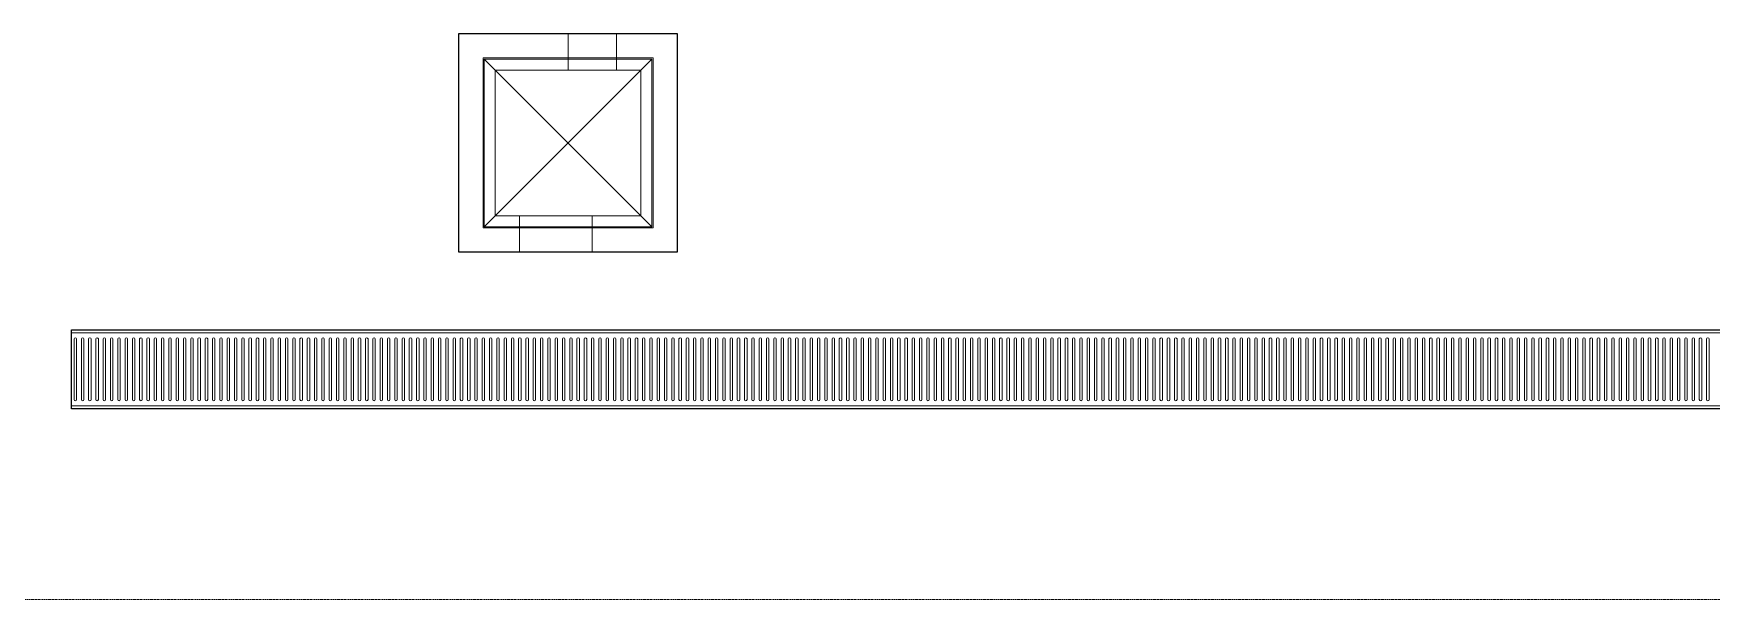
# Model space of a CAD drawing. Header units: millimetres. Extents: x -677815 to 476396, y -125373 to 39000.
# Drawn here: x 155252 to 162160, y 4000 to 6330 of the extents above; entities that cross this region are included whole.
import ezdxf

# ---------------------------------------------------------------- set-up
doc = ezdxf.new("R2010")
doc.units = ezdxf.units.MM
doc.linetypes.add('Xref building Toll$0$_SBA Dash - Loose', pattern=[5, 3, -2])
for name, color, linetype, lineweight in [('AM_BOR', 4, 'Continuous', 25), ('Xref building Toll$0$A-DETL', 90, 'Continuous', 9), ('Xref building Toll$0$A-FLOR', 192, 'Continuous', 25), ('Xref building Toll$0$A-GENM', 13, 'Continuous', 9), ('Xref building Toll$0$P-SANR-FIXT', 6, 'Continuous', 9), ('Xref building Toll$0$P-SANR-FIXT-HDLN', 131, 'Continuous', 9)]:
    doc.layers.add(name, color=color, linetype=linetype, lineweight=lineweight)

# ---------------------------------------------------------------- blocks, each defined once
blk = doc.blocks.new('Xref building Toll$0$Trench_Drain_5744 - 300mm Wide-1179198-MASTER GROUND FLOOR')
at = {"layer": 'Xref building Toll$0$A-GENM'}
for p, q in [((-15575, 162.7), (-15575, -162.7)), ((-15575, 162.7), (15575, 162.7)), ((-15575, 150), (15575, 150)), ((-15565, -125), (-15565, 125)), ((-15555, 125), (-15555, -125)), ((-15535, -125), (-15535, 125)), ((-15525, 125), (-15525, -125)), ((-15505, -125), (-15505, 125)), ((-15495, 125), (-15495, -125)), ((-15475, -125), (-15475, 125)), ((-15465, 125), (-15465, -125)), ((-15445, -125), (-15445, 125)), ((-15435, 125), (-15435, -125)), ((-15415, -125), (-15415, 125)), ((-15405, 125), (-15405, -125)), ((-15384.9, -125), (-15384.9, 125)), ((-15374.9, 125), (-15374.9, -125)), ((-15354.9, -125), (-15354.9, 125)), ((-15344.9, 125), (-15344.9, -125)), ((-15324.9, -125), (-15324.9, 125)), ((-15314.9, 125), (-15314.9, -125)), ((-15294.9, -125), (-15294.9, 125)), ((-15284.9, 125), (-15284.9, -125)), ((-15264.9, -125), (-15264.9, 125)), ((-15254.9, 125), (-15254.9, -125)), ((-15234.9, -125), (-15234.9, 125)), ((-15224.9, 125), (-15224.9, -125)), ((-15204.9, -125), (-15204.9, 125)), ((-15194.9, 125), (-15194.9, -125)), ((-15174.9, -125), (-15174.9, 125)), ((-15164.9, 125), (-15164.9, -125)), ((-15144.9, -125), (-15144.9, 125)), ((-15134.9, 125), (-15134.9, -125)), ((-15114.9, -125), (-15114.9, 125)), ((-15104.9, 125), (-15104.9, -125)), ((-15084.8, -125), (-15084.8, 125)), ((-15074.8, 125), (-15074.8, -125)), ((-15054.8, -125), (-15054.8, 125)), ((-15044.8, 125), (-15044.8, -125)), ((-15024.8, -125), (-15024.8, 125)), ((-15014.8, 125), (-15014.8, -125)), ((-14994.8, -125), (-14994.8, 125)), ((-14984.8, 125), (-14984.8, -125)), ((-14964.8, -125), (-14964.8, 125)), ((-14954.8, 125), (-14954.8, -125)), ((-14934.8, -125), (-14934.8, 125)), ((-14924.8, 125), (-14924.8, -125)), ((-14904.8, -125), (-14904.8, 125)), ((-14894.8, 125), (-14894.8, -125)), ((-14874.8, -125), (-14874.8, 125)), ((-14864.8, 125), (-14864.8, -125)), ((-14844.8, -125), (-14844.8, 125)), ((-14834.8, 125), (-14834.8, -125)), ((-14814.8, -125), (-14814.8, 125)), ((-14804.8, 125), (-14804.8, -125)), ((-14784.7, -125), (-14784.7, 125)), ((-14774.7, 125), (-14774.7, -125)), ((-14754.7, -125), (-14754.7, 125)), ((-14744.7, 125), (-14744.7, -125)), ((-14724.7, -125), (-14724.7, 125)), ((-14714.7, 125), (-14714.7, -125)), ((-14694.7, -125), (-14694.7, 125)), ((-14684.7, 125), (-14684.7, -125)), ((-14664.7, -125), (-14664.7, 125)), ((-14654.7, 125), (-14654.7, -125)), ((-14634.7, -125), (-14634.7, 125)), ((-14624.7, 125), (-14624.7, -125)), ((-14604.7, -125), (-14604.7, 125)), ((-14594.7, 125), (-14594.7, -125)), ((-14574.7, -125), (-14574.7, 125)), ((-14564.7, 125), (-14564.7, -125)), ((-14544.7, -125), (-14544.7, 125)), ((-14534.7, 125), (-14534.7, -125)), ((-14514.7, -125), (-14514.7, 125)), ((-14504.7, 125), (-14504.7, -125)), ((-14484.7, -125), (-14484.7, 125)), ((-14474.7, 125), (-14474.7, -125)), ((-14454.6, -125), (-14454.6, 125)), ((-14444.6, 125), (-14444.6, -125)), ((-14424.6, -125), (-14424.6, 125)), ((-14414.6, 125), (-14414.6, -125)), ((-14394.6, -125), (-14394.6, 125)), ((-14384.6, 125), (-14384.6, -125)), ((-14364.6, -125), (-14364.6, 125)), ((-14354.6, 125), (-14354.6, -125)), ((-14334.6, -125), (-14334.6, 125)), ((-14324.6, 125), (-14324.6, -125)), ((-14304.6, -125), (-14304.6, 125)), ((-14294.6, 125), (-14294.6, -125)), ((-14274.6, -125), (-14274.6, 125)), ((-14264.6, 125), (-14264.6, -125)), ((-14244.6, -125), (-14244.6, 125)), ((-14234.6, 125), (-14234.6, -125)), ((-14214.6, -125), (-14214.6, 125)), ((-14204.6, 125), (-14204.6, -125)), ((-14184.6, -125), (-14184.6, 125)), ((-14174.6, 125), (-14174.6, -125)), ((-14154.5, -125), (-14154.5, 125)), ((-14144.5, 125), (-14144.5, -125)), ((-14124.5, -125), (-14124.5, 125)), ((-14114.5, 125), (-14114.5, -125)), ((-14094.5, -125), (-14094.5, 125)), ((-14084.5, 125), (-14084.5, -125)), ((-14064.5, -125), (-14064.5, 125)), ((-14054.5, 125), (-14054.5, -125)), ((-14034.5, -125), (-14034.5, 125)), ((-14024.5, 125), (-14024.5, -125)), ((-14004.5, -125), (-14004.5, 125)), ((-13994.5, 125), (-13994.5, -125)), ((-13974.5, -125), (-13974.5, 125)), ((-13964.5, 125), (-13964.5, -125)), ((-13944.5, -125), (-13944.5, 125)), ((-13934.5, 125), (-13934.5, -125)), ((-13914.5, -125), (-13914.5, 125)), ((-13904.5, 125), (-13904.5, -125)), ((-13884.5, -125), (-13884.5, 125)), ((-13874.5, 125), (-13874.5, -125)), ((-13854.5, -125), (-13854.5, 125)), ((-13844.5, 125), (-13844.5, -125)), ((-13824.4, -125), (-13824.4, 125)), ((-13814.4, 125), (-13814.4, -125)), ((-13794.4, -125), (-13794.4, 125)), ((-13784.4, 125), (-13784.4, -125)), ((-13764.4, -125), (-13764.4, 125)), ((-13754.4, 125), (-13754.4, -125)), ((-13734.4, -125), (-13734.4, 125)), ((-13724.4, 125), (-13724.4, -125)), ((-13704.4, -125), (-13704.4, 125)), ((-13694.4, 125), (-13694.4, -125)), ((-13674.4, -125), (-13674.4, 125)), ((-13664.4, 125), (-13664.4, -125)), ((-13644.4, -125), (-13644.4, 125)), ((-13634.4, 125), (-13634.4, -125)), ((-13614.4, -125), (-13614.4, 125)), ((-13604.4, 125), (-13604.4, -125)), ((-13584.4, -125), (-13584.4, 125)), ((-13574.4, 125), (-13574.4, -125)), ((-13554.4, -125), (-13554.4, 125)), ((-13544.4, 125), (-13544.4, -125)), ((-13524.3, -125), (-13524.3, 125)), ((-13514.3, 125), (-13514.3, -125)), ((-13494.3, -125), (-13494.3, 125)), ((-13484.3, 125), (-13484.3, -125)), ((-13464.3, -125), (-13464.3, 125)), ((-13454.3, 125), (-13454.3, -125)), ((-13434.3, -125), (-13434.3, 125)), ((-13424.3, 125), (-13424.3, -125)), ((-13404.3, -125), (-13404.3, 125)), ((-13394.3, 125), (-13394.3, -125)), ((-13374.3, -125), (-13374.3, 125)), ((-13364.3, 125), (-13364.3, -125)), ((-13344.3, -125), (-13344.3, 125)), ((-13334.3, 125), (-13334.3, -125)), ((-13314.3, -125), (-13314.3, 125)), ((-13304.3, 125), (-13304.3, -125)), ((-13284.3, -125), (-13284.3, 125)), ((-13274.3, 125), (-13274.3, -125)), ((-13254.3, -125), (-13254.3, 125)), ((-13244.3, 125), (-13244.3, -125)), ((-13224.2, -125), (-13224.2, 125)), ((-13214.2, 125), (-13214.2, -125)), ((-13194.2, -125), (-13194.2, 125)), ((-13184.2, 125), (-13184.2, -125)), ((-13164.2, -125), (-13164.2, 125)), ((-13154.2, 125), (-13154.2, -125)), ((-13134.2, -125), (-13134.2, 125)), ((-13124.2, 125), (-13124.2, -125)), ((-13104.2, -125), (-13104.2, 125)), ((-13094.2, 125), (-13094.2, -125)), ((-13074.2, -125), (-13074.2, 125)), ((-13064.2, 125), (-13064.2, -125)), ((-13044.2, -125), (-13044.2, 125)), ((-13034.2, 125), (-13034.2, -125)), ((-13014.2, -125), (-13014.2, 125)), ((-13004.2, 125), (-13004.2, -125)), ((-12984.2, -125), (-12984.2, 125)), ((-12974.2, 125), (-12974.2, -125)), ((-12954.2, -125), (-12954.2, 125)), ((-12944.2, 125), (-12944.2, -125)), ((-12924.2, -125), (-12924.2, 125)), ((-12914.2, 125), (-12914.2, -125)), ((-12894.1, -125), (-12894.1, 125)), ((-12884.1, 125), (-12884.1, -125)), ((-12864.1, -125), (-12864.1, 125)), ((-12854.1, 125), (-12854.1, -125)), ((-12834.1, -125), (-12834.1, 125)), ((-12824.1, 125), (-12824.1, -125)), ((-12804.1, -125), (-12804.1, 125)), ((-12794.1, 125), (-12794.1, -125)), ((-12774.1, -125), (-12774.1, 125)), ((-12764.1, 125), (-12764.1, -125)), ((-12744.1, -125), (-12744.1, 125)), ((-12734.1, 125), (-12734.1, -125)), ((-12714.1, -125), (-12714.1, 125)), ((-12704.1, 125), (-12704.1, -125)), ((-12684.1, -125), (-12684.1, 125)), ((-12674.1, 125), (-12674.1, -125)), ((-12654.1, -125), (-12654.1, 125)), ((-12644.1, 125), (-12644.1, -125)), ((-12624.1, -125), (-12624.1, 125)), ((-12614.1, 125), (-12614.1, -125)), ((-12594, -125), (-12594, 125)), ((-12584, 125), (-12584, -125)), ((-12564, -125), (-12564, 125)), ((-12554, 125), (-12554, -125)), ((-12534, -125), (-12534, 125)), ((-12524, 125), (-12524, -125)), ((-12504, -125), (-12504, 125)), ((-12494, 125), (-12494, -125)), ((-12474, -125), (-12474, 125)), ((-12464, 125), (-12464, -125)), ((-12444, -125), (-12444, 125)), ((-12434, 125), (-12434, -125)), ((-12414, -125), (-12414, 125)), ((-12404, 125), (-12404, -125)), ((-12384, -125), (-12384, 125)), ((-12374, 125), (-12374, -125)), ((-12354, -125), (-12354, 125)), ((-12344, 125), (-12344, -125)), ((-12324, -125), (-12324, 125)), ((-12314, 125), (-12314, -125)), ((-12293.9, -125), (-12293.9, 125)), ((-12283.9, 125), (-12283.9, -125)), ((-12263.9, -125), (-12263.9, 125)), ((-12253.9, 125), (-12253.9, -125)), ((-12233.9, -125), (-12233.9, 125)), ((-12223.9, 125), (-12223.9, -125)), ((-12203.9, -125), (-12203.9, 125)), ((-12193.9, 125), (-12193.9, -125)), ((-12173.9, -125), (-12173.9, 125)), ((-12163.9, 125), (-12163.9, -125)), ((-12143.9, -125), (-12143.9, 125)), ((-12133.9, 125), (-12133.9, -125)), ((-12113.9, -125), (-12113.9, 125)), ((-12103.9, 125), (-12103.9, -125)), ((-12083.9, -125), (-12083.9, 125)), ((-12073.9, 125), (-12073.9, -125)), ((-12053.9, -125), (-12053.9, 125)), ((-12043.9, 125), (-12043.9, -125)), ((-12023.9, -125), (-12023.9, 125)), ((-12013.9, 125), (-12013.9, -125)), ((-11993.9, -125), (-11993.9, 125)), ((-11983.9, 125), (-11983.9, -125)), ((-11963.8, -125), (-11963.8, 125)), ((-11953.8, 125), (-11953.8, -125)), ((-11933.8, -125), (-11933.8, 125)), ((-11923.8, 125), (-11923.8, -125)), ((-11903.8, -125), (-11903.8, 125)), ((-11893.8, 125), (-11893.8, -125)), ((-11873.8, -125), (-11873.8, 125)), ((-11863.8, 125), (-11863.8, -125)), ((-11843.8, -125), (-11843.8, 125)), ((-11833.8, 125), (-11833.8, -125)), ((-11813.8, -125), (-11813.8, 125)), ((-11803.8, 125), (-11803.8, -125)), ((-11783.8, -125), (-11783.8, 125)), ((-11773.8, 125), (-11773.8, -125)), ((-11753.8, -125), (-11753.8, 125)), ((-11743.8, 125), (-11743.8, -125)), ((-11723.8, -125), (-11723.8, 125)), ((-11713.8, 125), (-11713.8, -125)), ((-11693.8, -125), (-11693.8, 125)), ((-11683.8, 125), (-11683.8, -125)), ((-11663.7, -125), (-11663.7, 125)), ((-11653.7, 125), (-11653.7, -125)), ((-11633.7, -125), (-11633.7, 125)), ((-11623.7, 125), (-11623.7, -125)), ((-11603.7, -125), (-11603.7, 125)), ((-11593.7, 125), (-11593.7, -125)), ((-11573.7, -125), (-11573.7, 125)), ((-11563.7, 125), (-11563.7, -125)), ((-11543.7, -125), (-11543.7, 125)), ((-11533.7, 125), (-11533.7, -125)), ((-11513.7, -125), (-11513.7, 125)), ((-11503.7, 125), (-11503.7, -125)), ((-11483.7, -125), (-11483.7, 125)), ((-11473.7, 125), (-11473.7, -125)), ((-11453.7, -125), (-11453.7, 125)), ((-11443.7, 125), (-11443.7, -125)), ((-11423.7, -125), (-11423.7, 125)), ((-11413.7, 125), (-11413.7, -125)), ((-11393.7, -125), (-11393.7, 125)), ((-11383.7, 125), (-11383.7, -125)), ((-11363.6, -125), (-11363.6, 125)), ((-11353.6, 125), (-11353.6, -125)), ((-11333.6, -125), (-11333.6, 125)), ((-11323.6, 125), (-11323.6, -125)), ((-11303.6, -125), (-11303.6, 125)), ((-11293.6, 125), (-11293.6, -125)), ((-11273.6, -125), (-11273.6, 125)), ((-11263.6, 125), (-11263.6, -125)), ((-11243.6, -125), (-11243.6, 125)), ((-11233.6, 125), (-11233.6, -125)), ((-11213.6, -125), (-11213.6, 125)), ((-11203.6, 125), (-11203.6, -125)), ((-11183.6, -125), (-11183.6, 125)), ((-11173.6, 125), (-11173.6, -125)), ((-11153.6, -125), (-11153.6, 125)), ((-11143.6, 125), (-11143.6, -125)), ((-11123.6, -125), (-11123.6, 125)), ((-11113.6, 125), (-11113.6, -125)), ((-11093.6, -125), (-11093.6, 125)), ((-11083.6, 125), (-11083.6, -125)), ((-11063.6, -125), (-11063.6, 125)), ((-11053.6, 125), (-11053.6, -125)), ((-11033.5, -125), (-11033.5, 125)), ((-11023.5, 125), (-11023.5, -125)), ((-11003.5, -125), (-11003.5, 125)), ((-10993.5, 125), (-10993.5, -125)), ((-10973.5, -125), (-10973.5, 125)), ((-10963.5, 125), (-10963.5, -125)), ((-10943.5, -125), (-10943.5, 125)), ((-10933.5, 125), (-10933.5, -125)), ((-10913.5, -125), (-10913.5, 125)), ((-10903.5, 125), (-10903.5, -125)), ((-10883.5, -125), (-10883.5, 125)), ((-10873.5, 125), (-10873.5, -125)), ((-10853.5, -125), (-10853.5, 125)), ((-10843.5, 125), (-10843.5, -125)), ((-10823.5, -125), (-10823.5, 125)), ((-10813.5, 125), (-10813.5, -125)), ((-10793.5, -125), (-10793.5, 125)), ((-10783.5, 125), (-10783.5, -125)), ((-10763.5, -125), (-10763.5, 125)), ((-10753.5, 125), (-10753.5, -125)), ((-10733.4, -125), (-10733.4, 125)), ((-10723.4, 125), (-10723.4, -125)), ((-10703.4, -125), (-10703.4, 125)), ((-10693.4, 125), (-10693.4, -125)), ((-10673.4, -125), (-10673.4, 125)), ((-10663.4, 125), (-10663.4, -125)), ((-10643.4, -125), (-10643.4, 125)), ((-10633.4, 125), (-10633.4, -125)), ((-10613.4, -125), (-10613.4, 125)), ((-10603.4, 125), (-10603.4, -125)), ((-10583.4, -125), (-10583.4, 125)), ((-10573.4, 125), (-10573.4, -125)), ((-10553.4, -125), (-10553.4, 125)), ((-10543.4, 125), (-10543.4, -125)), ((-10523.4, -125), (-10523.4, 125)), ((-10513.4, 125), (-10513.4, -125)), ((-10493.4, -125), (-10493.4, 125)), ((-10483.4, 125), (-10483.4, -125)), ((-10463.4, -125), (-10463.4, 125)), ((-10453.4, 125), (-10453.4, -125)), ((-10433.4, -125), (-10433.4, 125)), ((-10423.4, 125), (-10423.4, -125)), ((-10403.3, -125), (-10403.3, 125)), ((-10393.3, 125), (-10393.3, -125)), ((-10373.3, -125), (-10373.3, 125)), ((-10363.3, 125), (-10363.3, -125)), ((-10343.3, -125), (-10343.3, 125)), ((-10333.3, 125), (-10333.3, -125)), ((-10313.3, -125), (-10313.3, 125)), ((-10303.3, 125), (-10303.3, -125)), ((-10283.3, -125), (-10283.3, 125)), ((-10273.3, 125), (-10273.3, -125)), ((-10253.3, -125), (-10253.3, 125)), ((-10243.3, 125), (-10243.3, -125)), ((-10223.3, -125), (-10223.3, 125)), ((-10213.3, 125), (-10213.3, -125)), ((-10193.3, -125), (-10193.3, 125)), ((-10183.3, 125), (-10183.3, -125)), ((-10163.3, -125), (-10163.3, 125)), ((-10153.3, 125), (-10153.3, -125)), ((-10133.3, -125), (-10133.3, 125)), ((-10123.3, 125), (-10123.3, -125)), ((-10103.2, -125), (-10103.2, 125)), ((-10093.2, 125), (-10093.2, -125)), ((-10073.2, -125), (-10073.2, 125)), ((-10063.2, 125), (-10063.2, -125)), ((-10043.2, -125), (-10043.2, 125)), ((-10033.2, 125), (-10033.2, -125)), ((-10013.2, -125), (-10013.2, 125)), ((-10003.2, 125), (-10003.2, -125)), ((-9983.2, -125), (-9983.2, 125)), ((-9973.2, 125), (-9973.2, -125)), ((-9953.2, -125), (-9953.2, 125)), ((-9943.2, 125), (-9943.2, -125)), ((-9923.2, -125), (-9923.2, 125)), ((-9913.2, 125), (-9913.2, -125)), ((-9893.2, -125), (-9893.2, 125)), ((-9883.2, 125), (-9883.2, -125)), ((-9863.2, -125), (-9863.2, 125)), ((-9853.2, 125), (-9853.2, -125)), ((-9833.2, -125), (-9833.2, 125)), ((-9823.2, 125), (-9823.2, -125)), ((-9803.1, -125), (-9803.1, 125)), ((-9793.1, 125), (-9793.1, -125)), ((-9773.1, -125), (-9773.1, 125)), ((-9763.1, 125), (-9763.1, -125)), ((-9743.1, -125), (-9743.1, 125)), ((-9733.1, 125), (-9733.1, -125)), ((-9713.1, -125), (-9713.1, 125)), ((-9703.1, 125), (-9703.1, -125)), ((-9683.1, -125), (-9683.1, 125)), ((-9673.1, 125), (-9673.1, -125)), ((-9653.1, -125), (-9653.1, 125)), ((-9643.1, 125), (-9643.1, -125)), ((-9623.1, -125), (-9623.1, 125)), ((-9613.1, 125), (-9613.1, -125)), ((-9593.1, -125), (-9593.1, 125)), ((-9583.1, 125), (-9583.1, -125)), ((-9563.1, -125), (-9563.1, 125)), ((-9553.1, 125), (-9553.1, -125)), ((-9533.1, -125), (-9533.1, 125)), ((-9523.1, 125), (-9523.1, -125)), ((-9503.1, -125), (-9503.1, 125)), ((-9493.1, 125), (-9493.1, -125)), ((-9473, -125), (-9473, 125)), ((-9463, 125), (-9463, -125)), ((-9443, -125), (-9443, 125)), ((-9433, 125), (-9433, -125)), ((-9413, -125), (-9413, 125)), ((-9403, 125), (-9403, -125)), ((-9383, -125), (-9383, 125)), ((-9373, 125), (-9373, -125)), ((-9353, -125), (-9353, 125)), ((-9343, 125), (-9343, -125)), ((-9323, -125), (-9323, 125)), ((-9313, 125), (-9313, -125)), ((-9293, -125), (-9293, 125)), ((-9283, 125), (-9283, -125)), ((-9263, -125), (-9263, 125)), ((-9253, 125), (-9253, -125)), ((-9233, -125), (-9233, 125)), ((-9223, 125), (-9223, -125)), ((-9203, -125), (-9203, 125)), ((-9193, 125), (-9193, -125)), ((-9172.9, -125), (-9172.9, 125)), ((-9162.9, 125), (-9162.9, -125)), ((-9142.9, -125), (-9142.9, 125)), ((-9132.9, 125), (-9132.9, -125)), ((-9112.9, -125), (-9112.9, 125)), ((-9102.9, 125), (-9102.9, -125)), ((-9082.9, -125), (-9082.9, 125)), ((-9072.9, 125), (-9072.9, -125)), ((-9052.9, -125), (-9052.9, 125)), ((-9042.9, 125), (-9042.9, -125)), ((-9022.9, -125), (-9022.9, 125)), ((-9012.9, 125), (-9012.9, -125)), ((-8992.9, -125), (-8992.9, 125)), ((-8982.9, 125), (-8982.9, -125)), ((-8962.9, -125), (-8962.9, 125)), ((-8952.9, 125), (-8952.9, -125)), ((-8932.9, -125), (-8932.9, 125)), ((-8922.9, 125), (-8922.9, -125)), ((-8902.9, -125), (-8902.9, 125)), ((-8892.9, 125), (-8892.9, -125)), ((-8872.8, -125), (-8872.8, 125)), ((-8862.8, 125), (-8862.8, -125)), ((-8842.8, -125), (-8842.8, 125)), ((-8832.8, 125), (-8832.8, -125)), ((-15575, -150), (15575, -150)), ((-15575, -162.7), (15575, -162.7))]:
    blk.add_line(p, q, dxfattribs=at)
for centre, start, end in [((-15560, 125), 0, 180), ((-15530, 125), 0, 180), ((-15500, 125), 0, 180), ((-15470, 125), 0, 180), ((-15440, 125), 0, 180), ((-15410, 125), 0, 180), ((-15379.9, 125), 0, 180), ((-15349.9, 125), 0, 180), ((-15319.9, 125), 0, 180), ((-15289.9, 125), 0, 180), ((-15259.9, 125), 0, 180), ((-15229.9, 125), 0, 180), ((-15199.9, 125), 0, 180), ((-15169.9, 125), 0, 180), ((-15139.9, 125), 0, 180), ((-15109.9, 125), 0, 180), ((-15079.8, 125), 0, 180), ((-15049.8, 125), 0, 180), ((-15019.8, 125), 0, 180), ((-14989.8, 125), 0, 180), ((-14959.8, 125), 0, 180), ((-14929.8, 125), 0, 180), ((-14899.8, 125), 0, 180), ((-14869.8, 125), 0, 180), ((-14839.8, 125), 0, 180), ((-14809.8, 125), 0, 180), ((-14779.7, 125), 0, 180), ((-14749.7, 125), 0, 180), ((-14719.7, 125), 0, 180), ((-14689.7, 125), 0, 180), ((-14659.7, 125), 0, 180), ((-14629.7, 125), 0, 180), ((-14599.7, 125), 0, 180), ((-14569.7, 125), 0, 180), ((-14539.7, 125), 0, 180), ((-14509.7, 125), 0, 180), ((-14479.7, 125), 0, 180), ((-14449.6, 125), 0, 180), ((-14419.6, 125), 0, 180), ((-14389.6, 125), 0, 180), ((-14359.6, 125), 0, 180), ((-14329.6, 125), 0, 180), ((-14299.6, 125), 0, 180), ((-14269.6, 125), 0, 180), ((-14239.6, 125), 0, 180), ((-14209.6, 125), 0, 180), ((-14179.6, 125), 0, 180), ((-14149.5, 125), 0, 180), ((-14119.5, 125), 0, 180), ((-14089.5, 125), 0, 180), ((-14059.5, 125), 0, 180), ((-14029.5, 125), 0, 180), ((-13999.5, 125), 0, 180), ((-13969.5, 125), 0, 180), ((-13939.5, 125), 0, 180), ((-13909.5, 125), 0, 180), ((-13879.5, 125), 0, 180), ((-13849.5, 125), 0, 180), ((-13819.4, 125), 0, 180), ((-13789.4, 125), 0, 180), ((-13759.4, 125), 0, 180), ((-13729.4, 125), 0, 180), ((-13699.4, 125), 0, 180), ((-13669.4, 125), 0, 180), ((-13639.4, 125), 0, 180), ((-13609.4, 125), 0, 180), ((-13579.4, 125), 0, 180), ((-13549.4, 125), 0, 180), ((-13519.3, 125), 0, 180), ((-13489.3, 125), 0, 180), ((-13459.3, 125), 0, 180), ((-13429.3, 125), 0, 180), ((-13399.3, 125), 0, 180), ((-13369.3, 125), 0, 180), ((-13339.3, 125), 0, 180), ((-13309.3, 125), 0, 180), ((-13279.3, 125), 0, 180), ((-13249.3, 125), 0, 180), ((-13219.2, 125), 0, 180), ((-13189.2, 125), 0, 180), ((-13159.2, 125), 0, 180), ((-13129.2, 125), 0, 180), ((-13099.2, 125), 0, 180), ((-13069.2, 125), 0, 180), ((-13039.2, 125), 0, 180), ((-13009.2, 125), 0, 180), ((-12979.2, 125), 0, 180), ((-12949.2, 125), 0, 180), ((-12919.2, 125), 0, 180), ((-12889.1, 125), 0, 180), ((-12859.1, 125), 0, 180), ((-12829.1, 125), 0, 180), ((-12799.1, 125), 0, 180), ((-12769.1, 125), 0, 180), ((-12739.1, 125), 0, 180), ((-12709.1, 125), 0, 180), ((-12679.1, 125), 0, 180), ((-12649.1, 125), 0, 180), ((-12619.1, 125), 0, 180), ((-12589, 125), 0, 180), ((-12559, 125), 0, 180), ((-12529, 125), 0, 180), ((-12499, 125), 0, 180), ((-12469, 125), 0, 180), ((-12439, 125), 0, 180), ((-12409, 125), 0, 180), ((-12379, 125), 0, 180), ((-12349, 125), 0, 180), ((-12319, 125), 0, 180), ((-12288.9, 125), 0, 180), ((-12258.9, 125), 0, 180), ((-12228.9, 125), 0, 180), ((-12198.9, 125), 0, 180), ((-12168.9, 125), 0, 180), ((-12138.9, 125), 0, 180), ((-12108.9, 125), 0, 180), ((-12078.9, 125), 0, 180), ((-12048.9, 125), 0, 180), ((-12018.9, 125), 0, 180), ((-11988.9, 125), 0, 180), ((-11958.8, 125), 0, 180), ((-11928.8, 125), 0, 180), ((-11898.8, 125), 0, 180), ((-11868.8, 125), 0, 180), ((-11838.8, 125), 0, 180), ((-11808.8, 125), 0, 180), ((-11778.8, 125), 0, 180), ((-11748.8, 125), 0, 180), ((-11718.8, 125), 0, 180), ((-11688.8, 125), 0, 180), ((-11658.7, 125), 0, 180), ((-11628.7, 125), 0, 180), ((-11598.7, 125), 0, 180), ((-11568.7, 125), 0, 180), ((-11538.7, 125), 0, 180), ((-11508.7, 125), 0, 180), ((-11478.7, 125), 0, 180), ((-11448.7, 125), 0, 180), ((-11418.7, 125), 0, 180), ((-11388.7, 125), 0, 180), ((-11358.6, 125), 0, 180), ((-11328.6, 125), 0, 180), ((-11298.6, 125), 0, 180), ((-11268.6, 125), 0, 180), ((-11238.6, 125), 0, 180), ((-11208.6, 125), 0, 180), ((-11178.6, 125), 0, 180), ((-11148.6, 125), 0, 180), ((-11118.6, 125), 0, 180), ((-11088.6, 125), 0, 180), ((-11058.6, 125), 0, 180), ((-11028.5, 125), 0, 180), ((-10998.5, 125), 0, 180), ((-10968.5, 125), 0, 180), ((-10938.5, 125), 0, 180), ((-10908.5, 125), 0, 180), ((-10878.5, 125), 0, 180), ((-10848.5, 125), 0, 180), ((-10818.5, 125), 0, 180), ((-10788.5, 125), 0, 180), ((-10758.5, 125), 0, 180), ((-10728.4, 125), 0, 180), ((-10698.4, 125), 0, 180), ((-10668.4, 125), 0, 180), ((-10638.4, 125), 0, 180), ((-10608.4, 125), 0, 180), ((-10578.4, 125), 0, 180), ((-10548.4, 125), 0, 180), ((-10518.4, 125), 0, 180), ((-10488.4, 125), 0, 180), ((-10458.4, 125), 0, 180), ((-10428.4, 125), 0, 180), ((-10398.3, 125), 0, 180), ((-10368.3, 125), 0, 180), ((-10338.3, 125), 0, 180), ((-10308.3, 125), 0, 180), ((-10278.3, 125), 0, 180), ((-10248.3, 125), 0, 180), ((-10218.3, 125), 0, 180), ((-10188.3, 125), 0, 180), ((-10158.3, 125), 0, 180), ((-10128.3, 125), 0, 180), ((-10098.2, 125), 0, 180), ((-10068.2, 125), 0, 180), ((-10038.2, 125), 0, 180), ((-10008.2, 125), 0, 180), ((-9978.2, 125), 0, 180), ((-9948.2, 125), 0, 180), ((-9918.2, 125), 0, 180), ((-9888.2, 125), 0, 180), ((-9858.2, 125), 0, 180), ((-9828.2, 125), 0, 180), ((-9798.1, 125), 0, 180), ((-9768.1, 125), 0, 180), ((-9738.1, 125), 0, 180), ((-9708.1, 125), 0, 180), ((-9678.1, 125), 0, 180), ((-9648.1, 125), 0, 180), ((-9618.1, 125), 0, 180), ((-9588.1, 125), 0, 180), ((-9558.1, 125), 0, 180), ((-9528.1, 125), 0, 180), ((-9498.1, 125), 0, 180), ((-9468, 125), 0, 180), ((-9438, 125), 0, 180), ((-9408, 125), 0, 180), ((-9378, 125), 0, 180), ((-9348, 125), 0, 180), ((-9318, 125), 0, 180), ((-9288, 125), 0, 180), ((-9258, 125), 0, 180), ((-9228, 125), 0, 180), ((-9198, 125), 0, 180), ((-9167.9, 125), 0, 180), ((-9137.9, 125), 0, 180), ((-9107.9, 125), 0, 180), ((-9077.9, 125), 0, 180), ((-9047.9, 125), 0, 180), ((-9017.9, 125), 0, 180), ((-8987.9, 125), 0, 180), ((-8957.9, 125), 0, 180), ((-8927.9, 125), 0, 180), ((-8897.9, 125), 0, 180), ((-8867.8, 125), 0, 180), ((-8837.8, 125), 0, 180), ((-15560, -125), 180, 0), ((-15530, -125), 180, 0), ((-15500, -125), 180, 0), ((-15470, -125), 180, 0), ((-15440, -125), 180, 0), ((-15410, -125), 180, 0), ((-15379.9, -125), 180, 0), ((-15349.9, -125), 180, 0), ((-15319.9, -125), 180, 0), ((-15289.9, -125), 180, 0), ((-15259.9, -125), 180, 0), ((-15229.9, -125), 180, 0), ((-15199.9, -125), 180, 0), ((-15169.9, -125), 180, 0), ((-15139.9, -125), 180, 0), ((-15109.9, -125), 180, 0), ((-15079.8, -125), 180, 0), ((-15049.8, -125), 180, 0), ((-15019.8, -125), 180, 0), ((-14989.8, -125), 180, 0), ((-14959.8, -125), 180, 0), ((-14929.8, -125), 180, 0), ((-14899.8, -125), 180, 0), ((-14869.8, -125), 180, 0), ((-14839.8, -125), 180, 0), ((-14809.8, -125), 180, 0), ((-14779.7, -125), 180, 0), ((-14749.7, -125), 180, 0), ((-14719.7, -125), 180, 0), ((-14689.7, -125), 180, 0), ((-14659.7, -125), 180, 0), ((-14629.7, -125), 180, 0), ((-14599.7, -125), 180, 0), ((-14569.7, -125), 180, 0), ((-14539.7, -125), 180, 0), ((-14509.7, -125), 180, 0), ((-14479.7, -125), 180, 0), ((-14449.6, -125), 180, 0), ((-14419.6, -125), 180, 0), ((-14389.6, -125), 180, 0), ((-14359.6, -125), 180, 0), ((-14329.6, -125), 180, 0), ((-14299.6, -125), 180, 0), ((-14269.6, -125), 180, 0), ((-14239.6, -125), 180, 0), ((-14209.6, -125), 180, 0), ((-14179.6, -125), 180, 0), ((-14149.5, -125), 180, 0), ((-14119.5, -125), 180, 0), ((-14089.5, -125), 180, 0), ((-14059.5, -125), 180, 0), ((-14029.5, -125), 180, 0), ((-13999.5, -125), 180, 0), ((-13969.5, -125), 180, 0), ((-13939.5, -125), 180, 0), ((-13909.5, -125), 180, 0), ((-13879.5, -125), 180, 0), ((-13849.5, -125), 180, 0), ((-13819.4, -125), 180, 0), ((-13789.4, -125), 180, 0), ((-13759.4, -125), 180, 0), ((-13729.4, -125), 180, 0), ((-13699.4, -125), 180, 0), ((-13669.4, -125), 180, 0), ((-13639.4, -125), 180, 0), ((-13609.4, -125), 180, 0), ((-13579.4, -125), 180, 0), ((-13549.4, -125), 180, 0), ((-13519.3, -125), 180, 0), ((-13489.3, -125), 180, 0), ((-13459.3, -125), 180, 0), ((-13429.3, -125), 180, 0), ((-13399.3, -125), 180, 0), ((-13369.3, -125), 180, 0), ((-13339.3, -125), 180, 0), ((-13309.3, -125), 180, 0), ((-13279.3, -125), 180, 0), ((-13249.3, -125), 180, 0), ((-13219.2, -125), 180, 0), ((-13189.2, -125), 180, 0), ((-13159.2, -125), 180, 0), ((-13129.2, -125), 180, 0), ((-13099.2, -125), 180, 0), ((-13069.2, -125), 180, 0), ((-13039.2, -125), 180, 0), ((-13009.2, -125), 180, 0), ((-12979.2, -125), 180, 0), ((-12949.2, -125), 180, 0), ((-12919.2, -125), 180, 0), ((-12889.1, -125), 180, 0), ((-12859.1, -125), 180, 0), ((-12829.1, -125), 180, 0), ((-12799.1, -125), 180, 0), ((-12769.1, -125), 180, 0), ((-12739.1, -125), 180, 0), ((-12709.1, -125), 180, 0), ((-12679.1, -125), 180, 0), ((-12649.1, -125), 180, 0), ((-12619.1, -125), 180, 0), ((-12589, -125), 180, 0), ((-12559, -125), 180, 0), ((-12529, -125), 180, 0), ((-12499, -125), 180, 0), ((-12469, -125), 180, 0), ((-12439, -125), 180, 0), ((-12409, -125), 180, 0), ((-12379, -125), 180, 0), ((-12349, -125), 180, 0), ((-12319, -125), 180, 0), ((-12288.9, -125), 180, 0), ((-12258.9, -125), 180, 0), ((-12228.9, -125), 180, 0), ((-12198.9, -125), 180, 0), ((-12168.9, -125), 180, 0), ((-12138.9, -125), 180, 0), ((-12108.9, -125), 180, 0), ((-12078.9, -125), 180, 0), ((-12048.9, -125), 180, 0), ((-12018.9, -125), 180, 0), ((-11988.9, -125), 180, 0), ((-11958.8, -125), 180, 0), ((-11928.8, -125), 180, 0), ((-11898.8, -125), 180, 0), ((-11868.8, -125), 180, 0), ((-11838.8, -125), 180, 0), ((-11808.8, -125), 180, 0), ((-11778.8, -125), 180, 0), ((-11748.8, -125), 180, 0), ((-11718.8, -125), 180, 0), ((-11688.8, -125), 180, 0), ((-11658.7, -125), 180, 0), ((-11628.7, -125), 180, 0), ((-11598.7, -125), 180, 0), ((-11568.7, -125), 180, 0), ((-11538.7, -125), 180, 0), ((-11508.7, -125), 180, 0), ((-11478.7, -125), 180, 0), ((-11448.7, -125), 180, 0), ((-11418.7, -125), 180, 0), ((-11388.7, -125), 180, 0), ((-11358.6, -125), 180, 0), ((-11328.6, -125), 180, 0), ((-11298.6, -125), 180, 0), ((-11268.6, -125), 180, 0), ((-11238.6, -125), 180, 0), ((-11208.6, -125), 180, 0), ((-11178.6, -125), 180, 0), ((-11148.6, -125), 180, 0), ((-11118.6, -125), 180, 0), ((-11088.6, -125), 180, 0), ((-11058.6, -125), 180, 0), ((-11028.5, -125), 180, 0), ((-10998.5, -125), 180, 0), ((-10968.5, -125), 180, 0), ((-10938.5, -125), 180, 0), ((-10908.5, -125), 180, 0), ((-10878.5, -125), 180, 0), ((-10848.5, -125), 180, 0), ((-10818.5, -125), 180, 0), ((-10788.5, -125), 180, 0), ((-10758.5, -125), 180, 0), ((-10728.4, -125), 180, 0), ((-10698.4, -125), 180, 0), ((-10668.4, -125), 180, 0), ((-10638.4, -125), 180, 0), ((-10608.4, -125), 180, 0), ((-10578.4, -125), 180, 0), ((-10548.4, -125), 180, 0), ((-10518.4, -125), 180, 0), ((-10488.4, -125), 180, 0), ((-10458.4, -125), 180, 0), ((-10428.4, -125), 180, 0), ((-10398.3, -125), 180, 0), ((-10368.3, -125), 180, 0), ((-10338.3, -125), 180, 0), ((-10308.3, -125), 180, 0), ((-10278.3, -125), 180, 0), ((-10248.3, -125), 180, 0), ((-10218.3, -125), 180, 0), ((-10188.3, -125), 180, 0), ((-10158.3, -125), 180, 0), ((-10128.3, -125), 180, 0), ((-10098.2, -125), 180, 0), ((-10068.2, -125), 180, 0), ((-10038.2, -125), 180, 0), ((-10008.2, -125), 180, 0), ((-9978.2, -125), 180, 0), ((-9948.2, -125), 180, 0), ((-9918.2, -125), 180, 0), ((-9888.2, -125), 180, 0), ((-9858.2, -125), 180, 0), ((-9828.2, -125), 180, 0), ((-9798.1, -125), 180, 0), ((-9768.1, -125), 180, 0), ((-9738.1, -125), 180, 0), ((-9708.1, -125), 180, 0), ((-9678.1, -125), 180, 0), ((-9648.1, -125), 180, 0), ((-9618.1, -125), 180, 0), ((-9588.1, -125), 180, 0), ((-9558.1, -125), 180, 0), ((-9528.1, -125), 180, 0), ((-9498.1, -125), 180, 0), ((-9468, -125), 180, 0), ((-9438, -125), 180, 0), ((-9408, -125), 180, 0), ((-9378, -125), 180, 0), ((-9348, -125), 180, 0), ((-9318, -125), 180, 0), ((-9288, -125), 180, 0), ((-9258, -125), 180, 0), ((-9228, -125), 180, 0), ((-9198, -125), 180, 0), ((-9167.9, -125), 180, 0), ((-9137.9, -125), 180, 0), ((-9107.9, -125), 180, 0), ((-9077.9, -125), 180, 0), ((-9047.9, -125), 180, 0), ((-9017.9, -125), 180, 0), ((-8987.9, -125), 180, 0), ((-8957.9, -125), 180, 0), ((-8927.9, -125), 180, 0), ((-8897.9, -125), 180, 0), ((-8867.8, -125), 180, 0), ((-8837.8, -125), 180, 0)]:
    blk.add_arc(centre, 5, start, end, dxfattribs=at)
blk = doc.blocks.new('Xref building Toll$0$IVS-PLF-Floor Based-Site Sump Pit - 900x900x900mm-1221852-MASTER GROUND FLOOR')
at = {"layer": 'Xref building Toll$0$P-SANR-FIXT'}
for p, q in [((450, 450), (-450, 450)), ((-450, 450), (-450, -450)), ((-450, -450), (-450, 450)), ((-450, 450), (450, 450)), ((-450, 450), (-450, 450)), ((0, 450), (0, 300)), ((0, 450), (200, 450)), ((200, 450), (0, 450)), ((200, 300), (200, 450)), ((450, -450), (450, 450)), ((450, 450), (450, -450)), ((450, 450), (450, 450)), ((-350, 350), (350, 350)), ((-350, -350), (-350, 350)), ((350, 350), (-350, 350)), ((-350, 350), (-350, -350)), ((-350, 350), (-350, 350)), ((350, 350), (350, -350)), ((350, -350), (350, 350)), ((350, 350), (350, 350)), ((345, 345), (-345, 345)), ((-345, 345), (-345, -345)), ((-345, -345), (-345, 345)), ((-345, 345), (345, 345)), ((-345, 345), (-345, 345)), ((300, 300), (-300, 300)), ((-300, 300), (-300, -300)), ((300, 300), (-300, 300)), ((-300, 300), (-300, 300)), ((-300, 300), (-300, -300)), ((200, 300), (0, 300)), ((0, 300), (200, 300)), ((300, -300), (300, 300)), ((300, -300), (300, 300)), ((300, 300), (300, 300)), ((345, -345), (345, 345)), ((345, 345), (345, -345)), ((345, 345), (345, 345)), ((-345, -345), (345, -345)), ((345, -345), (-345, -345)), ((-345, -345), (-345, -345)), ((-300, -300), (300, -300)), ((-300, -300), (-300, -300)), ((-300, -300), (300, -300)), ((-200, -300), (-200, -450)), ((-200, -300), (100, -300)), ((100, -300), (-200, -300)), ((100, -450), (100, -300)), ((300, -300), (300, -300)), ((345, -345), (345, -345)), ((350, -350), (-350, -350)), ((-350, -350), (350, -350)), ((-350, -350), (-350, -350)), ((350, -350), (350, -350)), ((-450, -450), (450, -450)), ((450, -450), (-450, -450)), ((-450, -450), (-450, -450)), ((100, -450), (-200, -450)), ((-200, -450), (100, -450)), ((450, -450), (450, -450))]:
    blk.add_line(p, q, dxfattribs=at)
at = {"layer": 'Xref building Toll$0$P-SANR-FIXT-HDLN'}
for p, q in [((-345, -345), (345, 345)), ((-345, 345), (345, -345))]:
    blk.add_line(p, q, dxfattribs=at)
blk = doc.blocks.new('Xref building Toll$0$building block 28092016')
at = {"layer": 'Xref building Toll$0$A-DETL', "linetype": 'Xref building Toll$0$_SBA Dash - Loose'}
blk.add_line((875819.6, -667499.5), (910102.6, -667499.5), dxfattribs=at)
at = {"layer": 'Xref building Toll$0$A-FLOR'}
for p, q in [((879551.8, -665170), (880451.8, -665170)), ((879551.8, -666070), (879551.8, -665170)), ((880451.8, -665170), (880451.8, -666070)), ((880451.8, -666070), (879551.8, -666070)), ((877957.9, -666389.4), (909107.9, -666389.4)), ((877957.9, -666714.8), (877957.9, -666389.4)), ((909107.9, -666714.8), (877957.9, -666714.8))]:
    blk.add_line(p, q, dxfattribs=at)
at = {"layer": 'Xref building Toll$0$A-GENM'}
blk.add_blockref('Xref building Toll$0$Trench_Drain_5744 - 300mm Wide-1179198-MASTER GROUND FLOOR', (893532.9, -666552.1), dxfattribs=at)
at = {"layer": 'Xref building Toll$0$P-SANR-FIXT'}
blk.add_blockref('Xref building Toll$0$IVS-PLF-Floor Based-Site Sump Pit - 900x900x900mm-1221852-MASTER GROUND FLOOR', (880001.8, -665620), dxfattribs=at)
blk = doc.blocks.new('Xref building Toll')
blk.add_blockref('Xref building Toll$0$building block 28092016', (-722549.6, 671499.5))

msp = doc.modelspace()

# ---------------------------------------------------------------- block references
at = {"layer": 'AM_BOR'}
msp.add_blockref('Xref building Toll', (0, 0), dxfattribs=at)

doc.saveas('drawing.dxf')
